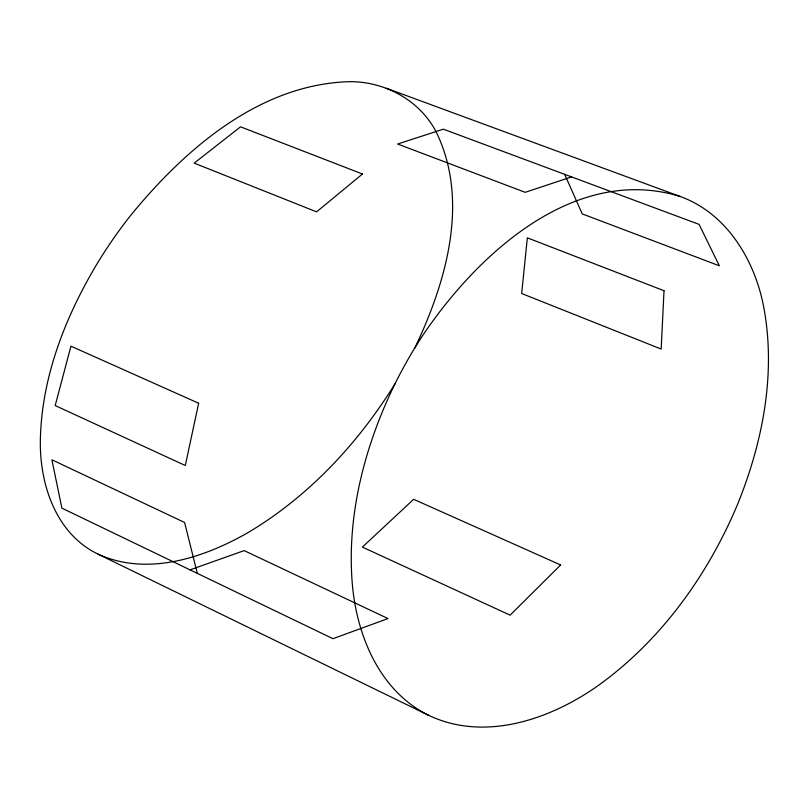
<?xml version="1.0" encoding="UTF-8"?>
<svg xmlns="http://www.w3.org/2000/svg" width="809" height="809" viewBox="0 0 809 809"><rect width="100%" height="100%" fill="white"/><g stroke="black" fill="none" stroke-linecap="round" stroke-linejoin="round"><path stroke-width="1.21" d="M414.795 348.062C446.163 282.27 470.12 200.581 435.839 131.27C419.214 99.851 384.235 81.254 349.154 81.669C259.011 84.46 184.422 149.523 130.178 216.003A552.577 505.706 11.5 0 0 96.16 265.281C65.367 317.179 42.472 375.538 40.45 436.445C38.701 481.466 54.648 533.232 98 554.114L428.831 715.409C484.753 741.883 549.796 719.565 597.497 686.052C660.397 641.102 707.147 576.23 737.11 505.473C762.705 442.786 776.488 373.03 763.463 305.741C754.372 259.477 726.472 213.273 680.389 196.557L386.257 88.201M394.954 383.921C357.8 443.777 308.28 496.959 247.352 532.989C203.201 558.109 146.975 576.544 98 554.114M190.024 569.86L244.176 550.616L387.996 618.561L332.954 638.695L61.889 508.143L51.887 459.775L184.594 522.472L197.325 573.379M571.569 176.908L525.203 192.32L397.613 144.022L443.362 129.177L699.077 224.376L719.363 265.807L582.247 213.91L564.682 174.34M680.389 196.557C574.077 163.6 475.894 255.786 421.802 336.837A634.903 538.47 35.9 0 0 391.303 391.475C363.615 450.825 347.021 516.759 352.198 582.551C356.304 634.802 379.36 691.179 428.831 715.409M664.017 290.724L661.175 349.063L521.663 293.515L527.347 237.826L664.017 290.724M198.64 403.236L185.301 465.509L55.174 405.552L70.949 346.181L198.64 403.236M560.637 564.965L510.115 615.164L362.381 547.096L413.662 499.305L560.637 564.965M362.462 174.006L316.572 211.857L194.2 163.135L240.546 126.811L362.462 174.006"/></g></svg>
